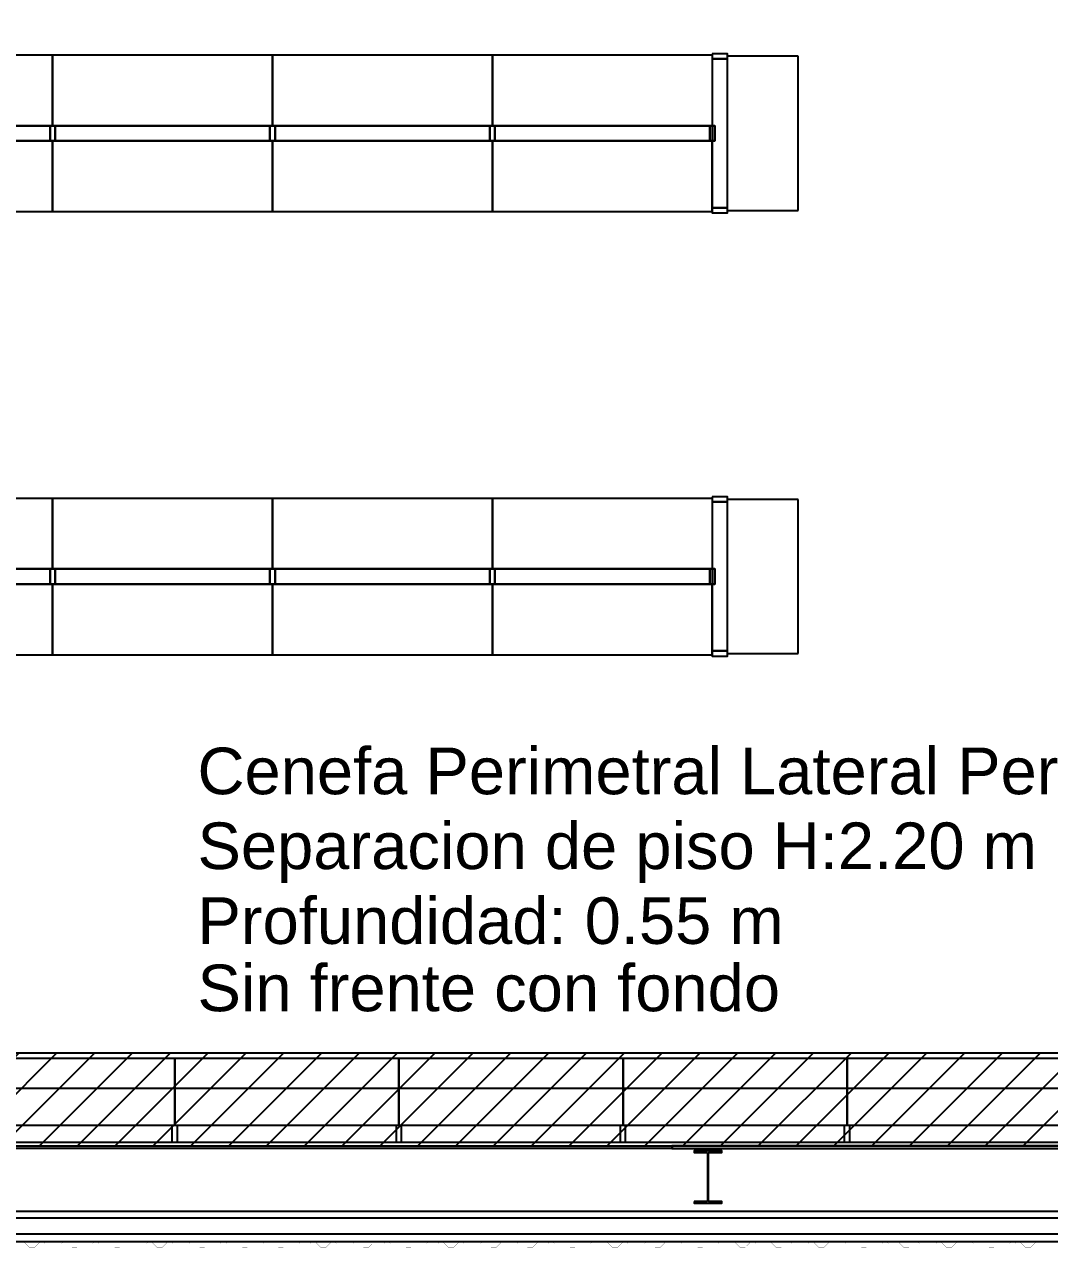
# Model space of a CAD drawing. Header units: millimetres. Extents: x -129 to 3172, y -143 to 919.
# Drawn here: x -25.27 to -19.19, y -0.42 to 6.84 of the extents above; entities that cross this region are included whole.
import ezdxf

# ---------------------------------------------------------------- set-up
doc = ezdxf.new("R2010")
doc.units = ezdxf.units.MM
doc.header["$LTSCALE"] = 0.1
for name, color, linetype in [('A-CHAPA TRAPEZOIDAL', 3, 'Continuous'), ('A-TABIQUE PRY', 2, 'Continuous'), ('A-VISTAS', 251, 'Continuous'), ('Cenefa perimetral', 4, 'Continuous'), ('E-GONDOLAS', 8, 'Continuous'), ('H-HATCH MURO', 252, 'Continuous'), ('MET-COLUMNA METALICA', 3, 'Continuous'), ('MET-CORREAS DE CV', 1, 'Continuous'), ('MET-LANA VIDRIO', 8, 'Continuous'), ('zA-COTAS', 1, 'Continuous')]:
    doc.layers.add(name, color=color, linetype=linetype)
doc.styles.add('ROMANS', font='ROMANS.SHX', dxfattribs={"width": 0.8, "height": 0.2})
doc.styles.get("Standard").update_dxf_attribs({"font": 'arial.ttf'})
doc.linetypes.add('REFERENCIAL CORTE TRANSVERSAL WM$0$BATTING', pattern='A,0.00254,-2.54,[134,ltypeshp.shx,S=2.54,R=0,X=-2.54,Y=0],-5.08,[134,ltypeshp.shx,S=2.54,R=180,X=2.54,Y=0],-2.54', length=10.16254)
doc.dimstyles.new('COTA 1-125', dxfattribs={"dimtxt": 0.2, "dimasz": 0.15, "dimexe": 0.08, "dimexo": 0.08, "dimgap": 0.06, "dimtad": 1, "dimzin": 0, "dimdsep": 46, "dimtxsty": 'ROMANS', "dimblk": 'ARCHTICK', "dimcen": 0, "dimclrd": 256, "dimclre": 8, "dimclrt": 3, "dimadec": 0, "dimazin": 0, "dimtfac": 1, "dimtofl": 0, "dimtmove": 0, "dimatfit": 3, "dimldrblk": 'ARCHTICK', "dimfxl": 1, "dimtolj": 1, "dimtzin": 0, "dimlwd": -1, "dimlwe": -1, "dimarcsym": 0})

# ---------------------------------------------------------------- blocks, each defined once
blk = doc.blocks.new('CMETP')
at = {"layer": 'MET-COLUMNA METALICA'}
blk.add_hatch(color=256, dxfattribs=at).paths.add_polyline_path([(-0.0825, 0), (-0.0825, 0.0097), (-0.0073, 0.0097, 0.414214), (-0.0029, 0.0141), (-0.0029, 0.2958, 0.414214), (-0.0073, 0.3002), (-0.0825, 0.3002), (-0.0825, 0.31), (0.0825, 0.31), (0.0825, 0.3002), (0.0073, 0.3002, 0.414214), (0.0029, 0.2958), (0.0029, 0.0141, 0.414214), (0.0073, 0.0097), (0.0825, 0.0097), (0.0825, 0)])
blk.add_lwpolyline([(0.0825, 0.3002), (0.0825, 0.31), (-0.0825, 0.31), (-0.0825, 0.3002), (-0.0073, 0.3002, -0.414214), (-0.0029, 0.2958), (-0.0029, 0.0141, -0.414214), (-0.0073, 0.0097), (-0.0825, 0.0097), (-0.0825, 0), (0.0825, 0), (0.0825, 0.0097), (0.0073, 0.0097, -0.414214), (0.0029, 0.0141), (0.0029, 0.2958, -0.414214), (0.0073, 0.3002)], format="xyb", close=True, dxfattribs=at)
blk = doc.blocks.new('contrapared 0.80')
at = {"layer": 'E-GONDOLAS'}
for p, q in [((1944.0627, 679.5227), (1944.0627, 678.1627)), ((1944.0627, 679.5227), (1944.1627, 679.5227)), ((1944.1627, 679.5227), (1944.1627, 678.1627)), ((1944.0627, 679.4927), (1944.1627, 679.4927)), ((1944.5627, 679.5077), (1944.1627, 679.5077)), ((1944.5627, 678.1777), (1944.5627, 679.5077)), ((1944.0627, 678.1927), (1944.1627, 678.1927)), ((1944.0627, 678.1627), (1944.1627, 678.1627)), ((1944.1627, 678.1777), (1944.5627, 678.1777))]:
    blk.add_line(p, q, dxfattribs=at)
blk = doc.blocks.new('TRAMO CENTRAL')
at = {"layer": 'E-GONDOLAS'}
for points in [[(1353.7437, 558.952), (1355.0487, 558.952), (1355.0487, 559.372), (1353.7437, 559.372)], [(1353.7287, 558.862), (1353.7587, 558.862), (1353.7587, 558.952), (1353.7287, 558.952)], [(1353.7287, 558.952), (1353.7587, 558.952), (1353.7587, 558.862), (1353.7287, 558.862)], [(1353.7587, 558.862), (1355.0337, 558.862), (1355.0337, 558.952), (1353.7587, 558.952)], [(1353.7587, 558.952), (1355.0337, 558.952), (1355.0337, 558.862), (1353.7587, 558.862)], [(1355.0337, 558.862), (1355.0637, 558.862), (1355.0637, 558.952), (1355.0337, 558.952)], [(1355.0337, 558.952), (1355.0637, 558.952), (1355.0637, 558.862), (1355.0337, 558.862)], [(1353.7437, 558.862), (1355.0487, 558.862), (1355.0487, 558.442), (1353.7437, 558.442)]]:
    blk.add_lwpolyline(points, close=True, dxfattribs=at)
blk = doc.blocks.new('PUNTERA')
at = {"layer": 'E-GONDOLAS'}
for p, q in [((1350.083, 558.7302), (1349.168, 558.7302)), ((1349.168, 558.7302), (1349.168, 558.3102)), ((1350.083, 558.3102), (1350.083, 558.7302)), ((1350.068, 558.3102), (1349.183, 558.3102)), ((1349.183, 558.3102), (1349.183, 558.2202)), ((1350.068, 558.2202), (1350.068, 558.3102)), ((1349.183, 558.2202), (1350.068, 558.2202))]:
    blk.add_line(p, q, dxfattribs=at)
for points in [[(1349.153, 558.2202), (1349.183, 558.2202), (1349.183, 558.3102), (1349.153, 558.3102)], [(1350.068, 558.2202), (1350.098, 558.2202), (1350.098, 558.3102), (1350.068, 558.3102)]]:
    blk.add_lwpolyline(points, close=True, dxfattribs=at)
blk = doc.blocks.new('_ARCHTICK')
at = {"color": 0, "linetype": 'ByBlock', "const_width": 0.15}
blk.add_lwpolyline([(-0.5, -0.5), (0.5, 0.5)], dxfattribs=at)
blk = doc.blocks.new('*D489')
at = {"layer": 'Defpoints', "color": 0, "transparency": 16777216}
for p in [(-32.6764, 0.5267, 0), (-4.7023, 0.5267, 0), (-4.7023, 0.5267)]:
    blk.add_point(p, dxfattribs=at)
at = {"layer": 'zA-COTAS', "transparency": 16777216}
blk.add_line((-32.6764, 0.5267), (-4.7023, 0.5267), dxfattribs=at)
at = {"layer": 'zA-COTAS', "transparency": 16777216, "xscale": 0.15, "yscale": 0.15, "zscale": 0.15, "rotation": 180}
blk.add_blockref('_ARCHTICK', (-32.6764, 0.5267), dxfattribs=at)
at = {"layer": 'zA-COTAS', "transparency": 16777216, "xscale": 0.15, "yscale": 0.15, "zscale": 0.15}
blk.add_blockref('_ARCHTICK', (-4.7023, 0.5267), dxfattribs=at)
at = {"layer": 'zA-COTAS', "color": 3, "transparency": 16777216, "insert": (-18.6893, 0.6867), "char_height": 0.2, "attachment_point": 5, "style": 'ROMANS'}
blk.add_mtext('\\A1;27.97', dxfattribs=at)

msp = doc.modelspace()

# ---------------------------------------------------------------- hatches: boundary and pattern name
at = {"layer": 'Cenefa perimetral'}
h = msp.add_hatch(dxfattribs=at)
h.set_pattern_fill('LINE', color=256, scale=0.05, angle=45)
h.paths.add_polyline_path([(-8.4062, 0.1851), (-8.4062, 0.7351), (-31.5769, 0.7351), (-31.5769, 28.1147), (-6.707, 28.1147), (-6.707, 24.0344), (-5.607, 24.0344), (-5.607, 28.1477), (-6.5037, 28.1477), (-6.5037, 29.2147), (-32.6763, 29.1847), (-32.6763, 0.1851)])
at = {"layer": 'H-HATCH MURO'}
for points in [[(-26.842, 0.1851), (-21.4308, 0.1851), (-21.4308, 0.1701), (-26.842, 0.1701)], [(-16.02, 0.1851), (-21.4311, 0.1851), (-21.4311, 0.1701), (-16.02, 0.1701)]]:
    msp.add_hatch(color=256, dxfattribs=at).paths.add_polyline_path(points)

# ---------------------------------------------------------------- linework, layer by layer
at = {"layer": 'A-CHAPA TRAPEZOIDAL'}
for points in [[(-23.7958, -0.3939, 0.0006, 0.0006, 0), (-23.8209, -0.3939, 0.0006, 0.0006, 0), (-23.8249, -0.3899, 0.0006, 0.0006, 0), (-23.8549, -0.3899, 0.0006, 0.0006, 0), (-23.8589, -0.3939, 0.0006, 0.0006, 0), (-23.8889, -0.3939, 0.0006, 0.0006, 0), (-23.8929, -0.3899, 0.0006, 0.0006, 0), (-23.9229, -0.3899, 0.0006, 0.0006, 0), (-23.9512, -0.4182, 0.0006, 0.0006, 0), (-23.9812, -0.4182, 0.0006, 0.0006, 0), (-24.0095, -0.3899, 0.0006, 0.0006, 0), (-24.0395, -0.3899, 0.0006, 0.0006, 0), (-24.0435, -0.3939, 0.0006, 0.0006, 0), (-24.0735, -0.3939, 0.0006, 0.0006, 0), (-24.0775, -0.3899, 0.0006, 0.0006, 0), (-24.1075, -0.3899, 0.0006, 0.0006, 0), (-24.1115, -0.3939, 0.0006, 0.0006, 0), (-24.1415, -0.3939, 0.0006, 0.0006, 0), (-24.1455, -0.3899, 0.0006, 0.0006, 0), (-24.1755, -0.3899, 0.0006, 0.0006, 0), (-24.2038, -0.4182, 0.0006, 0.0006, 0), (-24.2338, -0.4182, 0.0006, 0.0006, 0), (-24.262, -0.3899, 0.0006, 0.0006, 0), (-24.292, -0.3899, 0.0006, 0.0006, 0), (-24.296, -0.3939, 0.0006, 0.0006, 0), (-24.326, -0.3939, 0.0006, 0.0006, 0), (-24.33, -0.3899, 0.0006, 0.0006, 0), (-24.36, -0.3899, 0.0006, 0.0006, 0), (-24.364, -0.3939, 0.0006, 0.0006, 0), (-24.394, -0.3939, 0.0006, 0.0006, 0), (-24.398, -0.3899, 0.0006, 0.0006, 0), (-24.428, -0.3899, 0.0006, 0.0006, 0), (-24.4563, -0.4182, 0.0006, 0.0006, 0), (-24.4863, -0.4182, 0.0006, 0.0006, 0), (-24.5146, -0.3899, 0.0006, 0.0006, 0), (-24.5446, -0.3899, 0.0006, 0.0006, 0), (-24.5486, -0.3939, 0.0006, 0.0006, 0), (-24.5786, -0.3939, 0.0006, 0.0006, 0), (-24.5826, -0.3899, 0.0006, 0.0006, 0), (-24.6126, -0.3899, 0.0006, 0.0006, 0), (-24.6166, -0.3939, 0.0006, 0.0006, 0), (-24.6466, -0.3939, 0.0006, 0.0006, 0), (-24.6506, -0.3899, 0.0006, 0.0006, 0), (-24.6806, -0.3899, 0.0006, 0.0006, 0), (-24.7089, -0.4182, 0.0006, 0.0006, 0), (-24.7389, -0.4182, 0.0006, 0.0006, 0), (-24.7672, -0.3899, 0.0006, 0.0006, 0), (-24.7972, -0.3899, 0.0006, 0.0006, 0), (-24.8012, -0.3939, 0.0006, 0.0006, 0), (-24.8312, -0.3939, 0.0006, 0.0006, 0), (-24.8352, -0.3899, 0.0006, 0.0006, 0), (-24.8652, -0.3899, 0.0006, 0.0006, 0), (-24.8692, -0.3939, 0.0006, 0.0006, 0), (-24.8992, -0.3939, 0.0006, 0.0006, 0), (-24.9032, -0.3899, 0.0006, 0.0006, 0), (-24.9332, -0.3899, 0.0006, 0.0006, 0), (-24.9615, -0.4182, 0.0006, 0.0006, 0), (-24.9915, -0.4182, 0.0006, 0.0006, 0), (-25.0197, -0.3899, 0.0006, 0.0006, 0), (-25.0497, -0.3899, 0.0006, 0.0006, 0), (-25.0537, -0.3939, 0.0006, 0.0006, 0), (-25.0837, -0.3939, 0.0006, 0.0006, 0), (-25.0877, -0.3899, 0.0006, 0.0006, 0), (-25.1177, -0.3899, 0.0006, 0.0006, 0), (-25.1217, -0.3939, 0.0006, 0.0006, 0), (-25.1517, -0.3939, 0.0006, 0.0006, 0), (-25.1557, -0.3899, 0.0006, 0.0006, 0), (-25.1857, -0.3899, 0.0006, 0.0006, 0), (-25.214, -0.4182, 0.0006, 0.0006, 0), (-25.244, -0.4182, 0.0006, 0.0006, 0), (-25.2723, -0.3899, 0, 0, 0)], [(-22.3192, -0.3939, 0.0006, 0.0006, 0), (-22.3443, -0.3939, 0.0006, 0.0006, 0), (-22.3483, -0.3899, 0.0006, 0.0006, 0), (-22.3783, -0.3899, 0.0006, 0.0006, 0), (-22.3823, -0.3939, 0.0006, 0.0006, 0), (-22.4123, -0.3939, 0.0006, 0.0006, 0), (-22.4163, -0.3899, 0.0006, 0.0006, 0), (-22.4463, -0.3899, 0.0006, 0.0006, 0), (-22.4746, -0.4182, 0.0006, 0.0006, 0), (-22.5046, -0.4182, 0.0006, 0.0006, 0), (-22.5329, -0.3899, 0.0006, 0.0006, 0), (-22.5629, -0.3899, 0.0006, 0.0006, 0), (-22.5669, -0.3939, 0.0006, 0.0006, 0), (-22.5969, -0.3939, 0.0006, 0.0006, 0), (-22.6009, -0.3899, 0.0006, 0.0006, 0), (-22.6309, -0.3899, 0.0006, 0.0006, 0), (-22.6349, -0.3939, 0.0006, 0.0006, 0), (-22.6649, -0.3939, 0.0006, 0.0006, 0), (-22.6689, -0.3899, 0.0006, 0.0006, 0), (-22.6989, -0.3899, 0.0006, 0.0006, 0), (-22.7272, -0.4182, 0.0006, 0.0006, 0), (-22.7572, -0.4182, 0.0006, 0.0006, 0), (-22.7855, -0.3899, 0.0006, 0.0006, 0), (-22.8155, -0.3899, 0.0006, 0.0006, 0), (-22.8195, -0.3939, 0.0006, 0.0006, 0), (-22.8495, -0.3939, 0.0006, 0.0006, 0), (-22.8535, -0.3899, 0.0006, 0.0006, 0), (-22.8835, -0.3899, 0.0006, 0.0006, 0), (-22.8875, -0.3939, 0.0006, 0.0006, 0), (-22.9175, -0.3939, 0.0006, 0.0006, 0), (-22.9215, -0.3899, 0.0006, 0.0006, 0), (-22.9515, -0.3899, 0.0006, 0.0006, 0), (-22.9798, -0.4182, 0.0006, 0.0006, 0), (-23.0098, -0.4182, 0.0006, 0.0006, 0), (-23.0381, -0.3899, 0.0006, 0.0006, 0), (-23.0681, -0.3899, 0.0006, 0.0006, 0), (-23.0721, -0.3939, 0.0006, 0.0006, 0), (-23.1021, -0.3939, 0.0006, 0.0006, 0), (-23.1061, -0.3899, 0.0006, 0.0006, 0), (-23.1361, -0.3899, 0.0006, 0.0006, 0), (-23.1401, -0.3939, 0.0006, 0.0006, 0), (-23.1701, -0.3939, 0.0006, 0.0006, 0), (-23.1741, -0.3899, 0.0006, 0.0006, 0), (-23.2041, -0.3899, 0.0006, 0.0006, 0), (-23.2323, -0.4182, 0.0006, 0.0006, 0), (-23.2623, -0.4182, 0.0006, 0.0006, 0), (-23.2906, -0.3899, 0.0006, 0.0006, 0), (-23.3206, -0.3899, 0.0006, 0.0006, 0), (-23.3246, -0.3939, 0.0006, 0.0006, 0), (-23.3546, -0.3939, 0.0006, 0.0006, 0), (-23.3586, -0.3899, 0.0006, 0.0006, 0), (-23.3886, -0.3899, 0.0006, 0.0006, 0), (-23.3926, -0.3939, 0.0006, 0.0006, 0), (-23.4226, -0.3939, 0.0006, 0.0006, 0), (-23.4266, -0.3899, 0.0006, 0.0006, 0), (-23.4566, -0.3899, 0.0006, 0.0006, 0), (-23.4849, -0.4182, 0.0006, 0.0006, 0), (-23.5149, -0.4182, 0.0006, 0.0006, 0), (-23.5432, -0.3899, 0.0006, 0.0006, 0), (-23.5732, -0.3899, 0.0006, 0.0006, 0), (-23.5772, -0.3939, 0.0006, 0.0006, 0), (-23.6072, -0.3939, 0.0006, 0.0006, 0), (-23.6112, -0.3899, 0.0006, 0.0006, 0), (-23.6412, -0.3899, 0.0006, 0.0006, 0), (-23.6452, -0.3939, 0.0006, 0.0006, 0), (-23.6752, -0.3939, 0.0006, 0.0006, 0), (-23.6792, -0.3899, 0.0006, 0.0006, 0), (-23.7092, -0.3899, 0.0006, 0.0006, 0), (-23.7375, -0.4182, 0.0006, 0.0006, 0), (-23.7675, -0.4182, 0.0006, 0.0006, 0), (-23.7958, -0.3899, 0, 0, 0)], [(-20.8407, -0.3939, 0.0006, 0.0006, 0), (-20.8659, -0.3939, 0.0006, 0.0006, 0), (-20.8699, -0.3899, 0.0006, 0.0006, 0), (-20.8999, -0.3899, 0.0006, 0.0006, 0), (-20.9039, -0.3939, 0.0006, 0.0006, 0), (-20.9339, -0.3939, 0.0006, 0.0006, 0), (-20.9379, -0.3899, 0.0006, 0.0006, 0), (-20.9679, -0.3899, 0.0006, 0.0006, 0), (-20.9961, -0.4182, 0.0006, 0.0006, 0), (-21.0261, -0.4182, 0.0006, 0.0006, 0), (-21.0544, -0.3899, 0.0006, 0.0006, 0), (-21.0844, -0.3899, 0.0006, 0.0006, 0), (-21.0884, -0.3939, 0.0006, 0.0006, 0), (-21.1184, -0.3939, 0.0006, 0.0006, 0), (-21.1224, -0.3899, 0.0006, 0.0006, 0), (-21.1524, -0.3899, 0.0006, 0.0006, 0), (-21.1564, -0.3939, 0.0006, 0.0006, 0), (-21.1864, -0.3939, 0.0006, 0.0006, 0), (-21.1904, -0.3899, 0.0006, 0.0006, 0), (-21.2204, -0.3899, 0.0006, 0.0006, 0), (-21.2487, -0.4182, 0.0006, 0.0006, 0), (-21.2787, -0.4182, 0.0006, 0.0006, 0), (-21.307, -0.3899, 0.0006, 0.0006, 0), (-21.337, -0.3899, 0.0006, 0.0006, 0), (-21.341, -0.3939, 0.0006, 0.0006, 0), (-21.371, -0.3939, 0.0006, 0.0006, 0), (-21.375, -0.3899, 0.0006, 0.0006, 0), (-21.405, -0.3899, 0.0006, 0.0006, 0), (-21.409, -0.3939, 0.0006, 0.0006, 0), (-21.439, -0.3939, 0.0006, 0.0006, 0), (-21.443, -0.3899, 0.0006, 0.0006, 0), (-21.473, -0.3899, 0.0006, 0.0006, 0), (-21.5013, -0.4182, 0.0006, 0.0006, 0), (-21.5313, -0.4182, 0.0006, 0.0006, 0), (-21.5596, -0.3899, 0.0006, 0.0006, 0), (-21.5896, -0.3899, 0.0006, 0.0006, 0), (-21.5936, -0.3939, 0.0006, 0.0006, 0), (-21.6236, -0.3939, 0.0006, 0.0006, 0), (-21.6276, -0.3899, 0.0006, 0.0006, 0), (-21.6576, -0.3899, 0.0006, 0.0006, 0), (-21.6616, -0.3939, 0.0006, 0.0006, 0), (-21.6916, -0.3939, 0.0006, 0.0006, 0), (-21.6956, -0.3899, 0.0006, 0.0006, 0), (-21.7256, -0.3899, 0.0006, 0.0006, 0), (-21.7539, -0.4182, 0.0006, 0.0006, 0), (-21.7839, -0.4182, 0.0006, 0.0006, 0), (-21.8121, -0.3899, 0.0006, 0.0006, 0), (-21.8421, -0.3899, 0.0006, 0.0006, 0), (-21.8461, -0.3939, 0.0006, 0.0006, 0), (-21.8761, -0.3939, 0.0006, 0.0006, 0), (-21.8801, -0.3899, 0.0006, 0.0006, 0), (-21.9101, -0.3899, 0.0006, 0.0006, 0), (-21.9141, -0.3939, 0.0006, 0.0006, 0), (-21.9441, -0.3939, 0.0006, 0.0006, 0), (-21.9481, -0.3899, 0.0006, 0.0006, 0), (-21.9781, -0.3899, 0.0006, 0.0006, 0), (-22.0064, -0.4182, 0.0006, 0.0006, 0), (-22.0364, -0.4182, 0.0006, 0.0006, 0), (-22.0647, -0.3899, 0.0006, 0.0006, 0), (-22.0947, -0.3899, 0.0006, 0.0006, 0), (-22.0987, -0.3939, 0.0006, 0.0006, 0), (-22.1287, -0.3939, 0.0006, 0.0006, 0), (-22.1327, -0.3899, 0.0006, 0.0006, 0), (-22.1627, -0.3899, 0.0006, 0.0006, 0), (-22.1667, -0.3939, 0.0006, 0.0006, 0), (-22.1967, -0.3939, 0.0006, 0.0006, 0), (-22.2007, -0.3899, 0.0006, 0.0006, 0), (-22.2307, -0.3899, 0.0006, 0.0006, 0), (-22.259, -0.4182, 0.0006, 0.0006, 0), (-22.289, -0.4182, 0.0006, 0.0006, 0), (-22.3173, -0.3899, 0, 0, 0)], [(-19.3642, -0.3939, 0.0006, 0.0006, 0), (-19.3893, -0.3939, 0.0006, 0.0006, 0), (-19.3933, -0.3899, 0.0006, 0.0006, 0), (-19.4233, -0.3899, 0.0006, 0.0006, 0), (-19.4273, -0.3939, 0.0006, 0.0006, 0), (-19.4573, -0.3939, 0.0006, 0.0006, 0), (-19.4613, -0.3899, 0.0006, 0.0006, 0), (-19.4913, -0.3899, 0.0006, 0.0006, 0), (-19.5196, -0.4182, 0.0006, 0.0006, 0), (-19.5496, -0.4182, 0.0006, 0.0006, 0), (-19.5779, -0.3899, 0.0006, 0.0006, 0), (-19.6079, -0.3899, 0.0006, 0.0006, 0), (-19.6119, -0.3939, 0.0006, 0.0006, 0), (-19.6419, -0.3939, 0.0006, 0.0006, 0), (-19.6459, -0.3899, 0.0006, 0.0006, 0), (-19.6759, -0.3899, 0.0006, 0.0006, 0), (-19.6799, -0.3939, 0.0006, 0.0006, 0), (-19.7099, -0.3939, 0.0006, 0.0006, 0), (-19.7139, -0.3899, 0.0006, 0.0006, 0), (-19.7439, -0.3899, 0.0006, 0.0006, 0), (-19.7722, -0.4182, 0.0006, 0.0006, 0), (-19.8022, -0.4182, 0.0006, 0.0006, 0), (-19.8304, -0.3899, 0.0006, 0.0006, 0), (-19.8604, -0.3899, 0.0006, 0.0006, 0), (-19.8644, -0.3939, 0.0006, 0.0006, 0), (-19.8944, -0.3939, 0.0006, 0.0006, 0), (-19.8984, -0.3899, 0.0006, 0.0006, 0), (-19.9284, -0.3899, 0.0006, 0.0006, 0), (-19.9324, -0.3939, 0.0006, 0.0006, 0), (-19.9624, -0.3939, 0.0006, 0.0006, 0), (-19.9664, -0.3899, 0.0006, 0.0006, 0), (-19.9964, -0.3899, 0.0006, 0.0006, 0), (-20.0247, -0.4182, 0.0006, 0.0006, 0), (-20.0547, -0.4182, 0.0006, 0.0006, 0), (-20.083, -0.3899, 0.0006, 0.0006, 0), (-20.113, -0.3899, 0.0006, 0.0006, 0), (-20.117, -0.3939, 0.0006, 0.0006, 0), (-20.147, -0.3939, 0.0006, 0.0006, 0), (-20.151, -0.3899, 0.0006, 0.0006, 0), (-20.181, -0.3899, 0.0006, 0.0006, 0), (-20.185, -0.3939, 0.0006, 0.0006, 0), (-20.215, -0.3939, 0.0006, 0.0006, 0), (-20.219, -0.3899, 0.0006, 0.0006, 0), (-20.249, -0.3899, 0.0006, 0.0006, 0), (-20.2773, -0.4182, 0.0006, 0.0006, 0), (-20.3073, -0.4182, 0.0006, 0.0006, 0), (-20.3356, -0.3899, 0.0006, 0.0006, 0), (-20.3656, -0.3899, 0.0006, 0.0006, 0), (-20.3696, -0.3939, 0.0006, 0.0006, 0), (-20.3996, -0.3939, 0.0006, 0.0006, 0), (-20.4036, -0.3899, 0.0006, 0.0006, 0), (-20.4336, -0.3899, 0.0006, 0.0006, 0), (-20.4376, -0.3939, 0.0006, 0.0006, 0), (-20.4676, -0.3939, 0.0006, 0.0006, 0), (-20.4716, -0.3899, 0.0006, 0.0006, 0), (-20.5016, -0.3899, 0.0006, 0.0006, 0), (-20.5299, -0.4182, 0.0006, 0.0006, 0), (-20.5599, -0.4182, 0.0006, 0.0006, 0), (-20.5881, -0.3899, 0.0006, 0.0006, 0), (-20.6181, -0.3899, 0.0006, 0.0006, 0), (-20.6221, -0.3939, 0.0006, 0.0006, 0), (-20.6521, -0.3939, 0.0006, 0.0006, 0), (-20.6561, -0.3899, 0.0006, 0.0006, 0), (-20.6861, -0.3899, 0.0006, 0.0006, 0), (-20.6901, -0.3939, 0.0006, 0.0006, 0), (-20.7201, -0.3939, 0.0006, 0.0006, 0), (-20.7241, -0.3899, 0.0006, 0.0006, 0), (-20.7541, -0.3899, 0.0006, 0.0006, 0), (-20.7824, -0.4182, 0.0006, 0.0006, 0), (-20.8124, -0.4182, 0.0006, 0.0006, 0), (-20.8407, -0.3899, 0, 0, 0)], [(-19.1771, -0.3899, 0.0006, 0.0006, 0), (-19.2071, -0.3899, 0.0006, 0.0006, 0), (-19.2111, -0.3939, 0.0006, 0.0006, 0), (-19.2411, -0.3939, 0.0006, 0.0006, 0), (-19.2451, -0.3899, 0.0006, 0.0006, 0), (-19.2751, -0.3899, 0.0006, 0.0006, 0), (-19.3034, -0.4182, 0.0006, 0.0006, 0), (-19.3334, -0.4182, 0.0006, 0.0006, 0), (-19.3617, -0.3899, 0, 0, 0)]]:
    msp.add_lwpolyline(points, format="xyseb", dxfattribs=at)
at = {"layer": 'A-TABIQUE PRY'}
for points in [[(-26.842, 0.1851), (-21.4308, 0.1851), (-21.4308, 0.1701), (-26.842, 0.1701)], [(-16.02, 0.1851), (-21.4311, 0.1851), (-21.4311, 0.1701), (-16.02, 0.1701)]]:
    msp.add_lwpolyline(points, close=True, dxfattribs=at)
at = {"layer": 'A-VISTAS'}
msp.add_line((-4.5877, -0.2051), (-29.7229, -0.2051), dxfattribs=at)
at = {"layer": 'Cenefa perimetral'}
msp.add_line((-8.4062, 0.7351), (-31.5769, 0.7351), dxfattribs=at)
msp.add_lwpolyline([(-8.4062, 0.1851), (-8.4062, 0.7351), (-31.5769, 0.7351), (-31.5769, 28.1147), (-6.707, 28.1147), (-6.707, 24.0344), (-5.607, 24.0344), (-5.607, 28.1477), (-6.5037, 28.1477), (-6.5037, 29.2147), (-32.6763, 29.1847), (-32.6763, 0.1851)], close=True, dxfattribs=at)
at = {"layer": 'MET-CORREAS DE CV'}
for p, q in [((-4.6568, -0.2451), (-29.6559, -0.2451)), ((-4.6568, -0.3851), (-29.6559, -0.3851))]:
    msp.add_line(p, q, dxfattribs=at)
at = {"layer": 'MET-LANA VIDRIO', "linetype": 'REFERENCIAL CORTE TRANSVERSAL WM$0$BATTING', "ltscale": 0.025}
msp.add_lwpolyline([(-29.7229, -0.3377), (-4.6063, -0.3377)], dxfattribs=at)

# ---------------------------------------------------------------- block references
at = {"layer": 'E-GONDOLAS', "xscale": -1}
for p in [(1328.6371, -552.7126), (1329.9421, -552.7126), (1331.2471, -552.7126), (1332.5521, -552.7126), (1328.6371, -555.3426), (1329.9421, -555.3426), (1331.2471, -555.3426), (1332.5521, -555.3426)]:
    msp.add_blockref('TRAMO CENTRAL', p, dxfattribs=at)
at = {"layer": 'E-GONDOLAS', "rotation": 270}
for p in [(-579.4118, 1355.82), (-579.4118, 1353.19)]:
    msp.add_blockref('PUNTERA', p, dxfattribs=at)
at = {"layer": 'E-GONDOLAS', "xscale": -1, "rotation": 270}
for p in [(-703.8889, -1943.8578), (-702.5589, -1943.8578), (-701.2289, -1943.8578), (-699.8989, -1943.8578), (-698.5689, -1943.8578)]:
    msp.add_blockref('contrapared 0.80', p, dxfattribs=at)
at = {"layer": 'MET-COLUMNA METALICA', "rotation": 180}
msp.add_blockref('CMETP', (-21.2176, 0.1549, -0.0203), dxfattribs=at)

# ---------------------------------------------------------------- texts
at = {"layer": 'Cenefa perimetral'}
for s, p in [('Cenefa Perimetral Lateral Perfumeria y Eventos', (-24.2469, 2.2719)), ('Separacion de piso H:2.20 m', (-24.2469, 1.8277)), ('Profundidad: 0.55 m', (-24.2469, 1.3835)), ('Sin frente con fondo', (-24.2469, 0.9841))]:
    msp.add_text(s, height=0.276522, dxfattribs=at).set_placement(p)

# ---------------------------------------------------------------- dimensions: what is measured, and where the dimension line sits
at = {"layer": 'zA-COTAS'}
dim = msp.add_linear_dim(base=(-4.7023, 0.5267, 0.0219), p1=(-32.6764, 0.5267, 0.0219), p2=(-4.7023, 0.5267, 0.0219), dimstyle='COTA 1-125', dxfattribs=at)
dim.commit()
dim.dimension.update_dxf_attribs({"geometry": '*D489', "text_midpoint": (-18.6893, 0.6867, 0.0219)})

doc.saveas('drawing.dxf')
